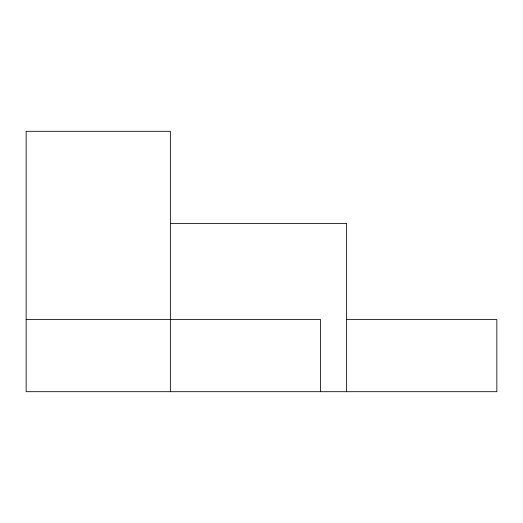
<?xml version="1.0" encoding="UTF-8"?>
<svg xmlns="http://www.w3.org/2000/svg" width="523" height="523" viewBox="0 0 523 523"><rect width="100%" height="100%" fill="white"/><g stroke="black" fill="none" stroke-linecap="round" stroke-linejoin="round"><path stroke-width="0.78" d="M170.367 223.445L346.625 223.445L346.625 391.694M26.15 319.586L320.586 319.586L320.586 391.694M346.625 319.586L496.85 319.586L496.85 391.694L26.15 391.694L26.15 131.306L170.367 131.306L170.367 391.694"/></g></svg>
